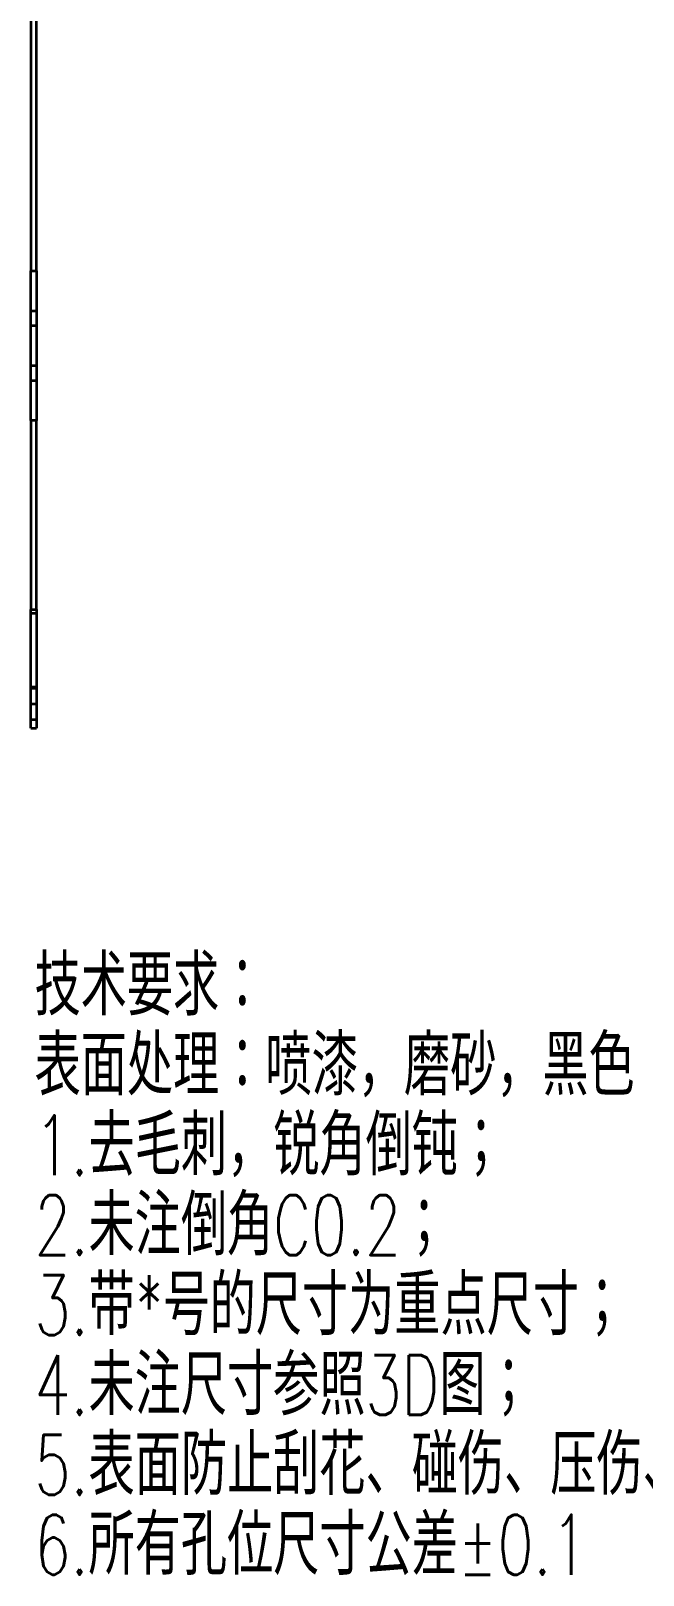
# Model space of a CAD drawing. Header units: millimetres. Extents: x 10 to 515, y -34 to 231.
# Drawn here: x 78.3 to 105.3, y 43.3 to 111.5 of the extents above; entities that cross this region are included whole.
import ezdxf

# ---------------------------------------------------------------- set-up
doc = ezdxf.new("R2010")
doc.units = ezdxf.units.MM
doc.layers.add('FORMAT', color=7, linetype='Continuous', lineweight=35)
doc.styles.add('SLDTEXTSTYLE0', font='TXT', dxfattribs={"width": 0.7, "bigfont": 'bigfont'})

# ---------------------------------------------------------------- blocks, each defined once
blk = doc.blocks.new('SW_NOTE_0_13')
at = {"layer": 'FORMAT', "color": 0, "attachment_point": 1, "style": 'SLDTEXTSTYLE0'}
for s, insert, char_height in [('技术要求：', (0, 3.411), 2.6458), ('表面处理：喷漆，磨砂，黑色', (0, -0.117), 2.64583), ('1.去毛刺，锐角倒钝；', (0, -3.645), 2.64583), ('2.未注倒角C0.2；', (0, -7.173), 2.64583), ('3.带*号的尺寸为重点尺寸；', (0, -10.7), 2.64583), ('4.未注尺寸参照3D图；', (0, -14.228), 2.64583), ('5.表面防止刮花、碰伤、压伤、变形等不良。', (0, -17.756), 2.64583), ('6.所有孔位尺寸公差±0.1', (0, -21.284), 2.64583)]:
    blk.add_mtext(s, dxfattribs=dict(at, insert=insert, char_height=char_height))

msp = doc.modelspace()

# ---------------------------------------------------------------- linework, layer by layer
at = {"color": 7, "linetype": 'Continuous', "lineweight": 35}
for p, q in [((78.250267, 124.216651), (78.250267, 100.894952)), ((78.500267, 100.894952), (78.500267, 124.216651)), ((78.250267, 100.894952), (78.500267, 100.894952)), ((78.250267, 99.127185), (78.250267, 100.894952)), ((78.500267, 100.894952), (78.500267, 99.127185)), ((78.500267, 99.127185), (78.250267, 99.127185)), ((78.250267, 98.475534), (78.250267, 99.127185)), ((78.500267, 99.127185), (78.500267, 98.475534)), ((78.250267, 96.707767), (78.250267, 98.475534)), ((78.500267, 98.475534), (78.250267, 98.475534)), ((78.500267, 98.475534), (78.500267, 96.707767)), ((78.500267, 96.707767), (78.250267, 96.707767)), ((78.250267, 96.056117), (78.250267, 96.707767)), ((78.500267, 96.707767), (78.500267, 96.056117)), ((78.250267, 96.056117), (78.500267, 96.056117)), ((78.250267, 94.28835), (78.250267, 96.056117)), ((78.500267, 96.056117), (78.500267, 94.28835)), ((78.500267, 94.28835), (78.250267, 94.28835)), ((78.250267, 94.28835), (78.250267, 85.945204)), ((78.500267, 85.945204), (78.500267, 94.28835)), ((78.250267, 85.945204), (78.500267, 85.945204)), ((78.250267, 85.768428), (78.250267, 85.945204)), ((78.500267, 85.945204), (78.500267, 85.768428)), ((78.500267, 85.768428), (78.250267, 85.768428)), ((78.250267, 82.539874), (78.250267, 85.768428)), ((78.500267, 85.768428), (78.500267, 82.539874)), ((78.250267, 82.539874), (78.500267, 82.539874)), ((78.250267, 82.469912), (78.250267, 82.539874)), ((78.500267, 82.539874), (78.500267, 82.469912)), ((78.250267, 82.469912), (78.500267, 82.469912)), ((78.250267, 81.770289), (78.250267, 82.469912)), ((78.500267, 82.469912), (78.500267, 81.770289)), ((78.500267, 81.770289), (78.250267, 81.770289)), ((78.250267, 81.082767), (78.250267, 81.770289)), ((78.500267, 81.770289), (78.500267, 81.082767)), ((78.500267, 81.082767), (78.250267, 81.082767)), ((78.250267, 80.716651), (78.250267, 81.082767)), ((78.250267, 80.716651), (78.500267, 80.716651)), ((78.500267, 81.082767), (78.500267, 80.716651))]:
    msp.add_line(p, q, dxfattribs=at)

# ---------------------------------------------------------------- block references
at = {"layer": 'FORMAT'}
msp.add_blockref('SW_NOTE_0_13', (78.413168, 67.261949), dxfattribs=at)

doc.saveas('drawing.dxf')
